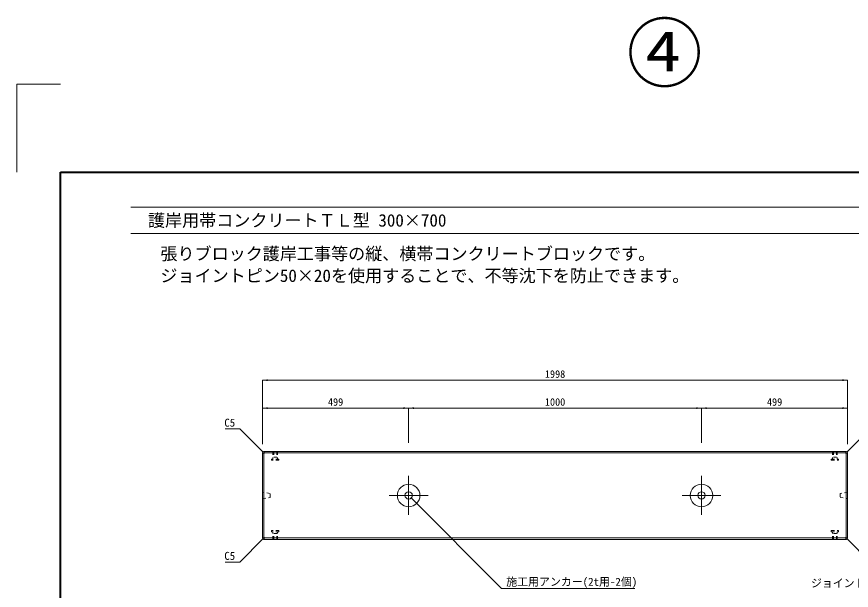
# Model space of a CAD drawing. Units: millimetres at full size, sheet at 1:15. Extents: x 175105 to 189665, y 872472 to 879507.
# Drawn here: x 185210 to 188059, y 873894 to 875852 of the extents above; entities that cross this region are included whole.
import ezdxf
from ezdxf.enums import TextEntityAlignment as Align

# ---------------------------------------------------------------- set-up
doc = ezdxf.new("R2010")
doc.units = ezdxf.units.MM
doc.header["$LTSCALE"] = 15
doc.linetypes.add('USER1', pattern=[28.575, 19.05, -3.175, 3.175, -3.175])
doc.linetypes.add('USER2', pattern=[1.35, 0.75, -0.6])
for name, color, linetype, lineweight in [('0_2', 7, 'Continuous', 13), ('Defpoints_3', 7, 'Continuous', 13), ('図枠', 7, 'Continuous', 5), ('寸法線', 7, 'Continuous', 13), ('本体', 2, 'Continuous', 5), ('補助線', 8, 'Continuous', 9), ('ｲﾝｻｰﾄ･ｱﾝｶｰ', 3, 'USER2', 9)]:
    doc.layers.add(name, color=color, linetype=linetype, lineweight=lineweight)
doc.styles.add('ＭＳ ゴシック', font='')
doc.styles.get('ＭＳ ゴシック').set_extended_font_data('MS Gothic')

# ---------------------------------------------------------------- blocks, each defined once
blk = doc.blocks.new('filled_arrow')
at = {"color": 0, "linetype": 'Continuous', "lineweight": -2}
blk.add_solid([(7.5, 1.25), (0, 0), (7.5, -1.25)], dxfattribs=at)

msp = doc.modelspace()

# ---------------------------------------------------------------- linework, layer by layer
at = {"layer": 'Defpoints_3'}
for p, q in [((185209.6, 875621.61), (185359.6, 875621.61)), ((185209.6, 875321.61), (185209.6, 875621.61))]:
    msp.add_line(p, q, dxfattribs=at)
at = {"layer": '図枠', "lineweight": 40}
for p, q in [((185359.6, 872621.61), (185359.6, 875321.61)), ((185359.6, 875321.61), (189514.6, 875321.61))]:
    msp.add_line(p, q, dxfattribs=at)
at = {"layer": '図枠', "lineweight": 13}
for p, q in [((185599.6, 875201.61), (188971.84, 875201.61)), ((185599.6, 875111.61), (188971.84, 875111.61))]:
    msp.add_line(p, q, dxfattribs=at)
at = {"layer": '寸法線'}
for p, q in [((186048.96, 874611.07), (188046.96, 874611.07)), ((186048.96, 874392.77), (186048.96, 874611.07)), ((188046.96, 874392.77), (188046.96, 874611.07)), ((186048.96, 874515.7), (186547.96, 874515.7)), ((186048.96, 874392.77), (186048.96, 874515.7)), ((186547.96, 874397.77), (186547.96, 874515.7)), ((186547.96, 874515.7), (187547.96, 874515.7)), ((186547.96, 874397.77), (186547.96, 874515.7)), ((187547.96, 874397.77), (187547.96, 874515.7)), ((187547.96, 874515.7), (188046.96, 874515.7)), ((187547.96, 874397.77), (187547.96, 874515.7)), ((188046.96, 874392.77), (188046.96, 874515.7))]:
    msp.add_line(p, q, dxfattribs=at)
for points in [[(186051.46, 874365.27), (185971.65, 874445.08), (185921.88, 874445.08)], [(188044.46, 874365.27), (188124.26, 874445.08), (188174.03, 874445.08)], [(186556.84, 874208.97), (186865.23, 873900.5), (187319.81, 873900.5)], [(186051.46, 874070.27), (185971.65, 873990.46), (185921.88, 873990.46)], [(188044.46, 874070.27), (188124.26, 873990.46), (188174.03, 873990.46)]]:
    msp.add_lwpolyline(points, dxfattribs=at)
at = {"layer": '本体', "lineweight": 13}
for p, q in [((186053.96, 874367.77), (186048.96, 874362.77)), ((188041.96, 874367.77), (186053.96, 874367.77)), ((188046.96, 874362.77), (188041.96, 874367.77)), ((186048.96, 874362.77), (186048.96, 874072.77)), ((188046.96, 874072.77), (188046.96, 874362.77)), ((186048.96, 874072.77), (186053.96, 874067.77)), ((186053.96, 874067.77), (188041.96, 874067.77)), ((188041.96, 874067.77), (188046.96, 874072.77))]:
    msp.add_line(p, q, dxfattribs=at)
at = {"layer": '本体'}
for p, q in [((186053.96, 874367.77), (186056.03, 874362.77)), ((188039.89, 874362.77), (188041.96, 874367.77)), ((186048.96, 874362.77), (186053.96, 874360.7)), ((186056.03, 874362.77), (186053.96, 874360.7)), ((186053.96, 874360.7), (186053.96, 874074.84)), ((188039.89, 874362.77), (186056.03, 874362.77)), ((188041.96, 874360.7), (188039.89, 874362.77)), ((188041.96, 874360.7), (188046.96, 874362.77)), ((188041.96, 874074.84), (188041.96, 874360.7)), ((186048.96, 874072.77), (186053.96, 874074.84)), ((186053.96, 874074.84), (186056.03, 874072.77)), ((186056.03, 874072.77), (186053.96, 874067.77)), ((186056.03, 874072.77), (188039.89, 874072.77)), ((188039.89, 874072.77), (188041.96, 874074.84)), ((188041.96, 874067.77), (188039.89, 874072.77)), ((188041.96, 874074.84), (188046.96, 874072.77))]:
    msp.add_line(p, q, dxfattribs=at)
at = {"layer": '補助線', "linetype": 'USER1'}
for p, q in [((186547.96, 874284.13), (186547.96, 874151.41)), ((187547.96, 874284.13), (187547.96, 874151.41)), ((186481.6, 874217.77), (186614.32, 874217.77)), ((187481.6, 874217.77), (187614.32, 874217.77))]:
    msp.add_line(p, q, dxfattribs=at)
at = {"layer": '補助線'}
for p, q in [((186048.96, 874228.78), (186048.96, 874206.76)), ((188046.96, 874228.78), (188046.96, 874206.76))]:
    msp.add_line(p, q, dxfattribs=at)
at = {"layer": 'ｲﾝｻｰﾄ･ｱﾝｶｰ'}
for p, q in [((186100.71, 874367.77), (186084.21, 874367.77)), ((186084.21, 874367.77), (186084.21, 874341.77)), ((186087.21, 874367.77), (186087.21, 874347.77)), ((186097.71, 874367.77), (186097.71, 874347.77)), ((186100.71, 874367.77), (186100.71, 874341.77)), ((187995.21, 874367.77), (188011.71, 874367.77)), ((187995.21, 874367.77), (187995.21, 874341.77)), ((187998.21, 874367.77), (187998.21, 874347.77)), ((188008.71, 874367.77), (188008.71, 874347.77)), ((188011.71, 874367.77), (188011.71, 874341.77)), ((186079.71, 874341.77), (186079.71, 874337.77)), ((186105.21, 874341.77), (186079.71, 874341.77)), ((186105.21, 874337.77), (186079.71, 874337.77)), ((186097.71, 874347.77), (186087.21, 874347.77)), ((186105.21, 874341.77), (186105.21, 874337.77)), ((187990.71, 874341.77), (187990.71, 874337.77)), ((187990.71, 874341.77), (188016.21, 874341.77)), ((187990.71, 874337.77), (188016.21, 874337.77)), ((187998.21, 874347.77), (188008.71, 874347.77)), ((188016.21, 874341.77), (188016.21, 874337.77)), ((186074.96, 874224.62), (186048.96, 874228.78)), ((186074.96, 874210.92), (186074.96, 874224.62)), ((188046.96, 874228.78), (188020.96, 874224.62)), ((188020.96, 874224.62), (188020.96, 874210.92)), ((186048.96, 874206.76), (186074.96, 874210.92)), ((188020.96, 874210.92), (188046.96, 874206.76)), ((186079.71, 874093.77), (186079.71, 874097.77)), ((186105.21, 874097.77), (186079.71, 874097.77)), ((186105.21, 874093.77), (186079.71, 874093.77)), ((186084.21, 874067.77), (186084.21, 874093.77)), ((186097.71, 874087.77), (186087.21, 874087.77)), ((186087.21, 874067.77), (186087.21, 874087.77)), ((186097.71, 874067.77), (186097.71, 874087.77)), ((186100.71, 874067.77), (186100.71, 874093.77)), ((186105.21, 874093.77), (186105.21, 874097.77)), ((187990.71, 874093.77), (187990.71, 874097.77)), ((187990.71, 874097.77), (188016.21, 874097.77)), ((187990.71, 874093.77), (188016.21, 874093.77)), ((187995.21, 874067.77), (187995.21, 874093.77)), ((187998.21, 874087.77), (188008.71, 874087.77)), ((187998.21, 874067.77), (187998.21, 874087.77)), ((188008.71, 874067.77), (188008.71, 874087.77)), ((188011.71, 874067.77), (188011.71, 874093.77)), ((188016.21, 874093.77), (188016.21, 874097.77)), ((186100.71, 874067.77), (186084.21, 874067.77)), ((187995.21, 874067.77), (188011.71, 874067.77))]:
    msp.add_line(p, q, dxfattribs=at)
at = {"layer": 'ｲﾝｻｰﾄ･ｱﾝｶｰ', "linetype": 'Continuous'}
for centre, radius in [((186547.96, 874217.77), 38.5), ((187547.96, 874217.77), 38.5), ((186547.96, 874217.77), 12.5), ((187547.96, 874217.77), 12.5)]:
    msp.add_circle(centre, radius, dxfattribs=at)

# ---------------------------------------------------------------- block references
at = {"layer": '寸法線', "xscale": 2.4, "yscale": 2.4}
for p in [(186048.96, 874611.07), (186048.96, 874515.7), (186547.96, 874515.7), (187547.96, 874515.7)]:
    msp.add_blockref('filled_arrow', p, dxfattribs=at)
at = {"layer": '寸法線'}
for p, xscale, yscale, rotation in [((188046.96, 874611.07), 2.4, 2.4, 180), ((186547.96, 874515.7), 2.4, 2.4, 180), ((187547.96, 874515.7), 2.4, 2.4, 180), ((188046.96, 874515.7), 2.4, 2.4, 180), ((186051.46, 874365.27), 0.185, 0.185, 135), ((188044.46, 874365.27), 0.185, 0.185, 45), ((186556.84, 874208.97), 0.185, 0.185, 315), ((186051.46, 874070.27), 0.185, 0.185, 225), ((188044.46, 874070.27), 0.185, 0.185, 315)]:
    msp.add_blockref('filled_arrow', p, dxfattribs=dict(at, xscale=xscale, yscale=yscale, rotation=rotation))

# ---------------------------------------------------------------- texts
at = {"layer": '0_2', "color": 1, "style": 'ＭＳ ゴシック'}
msp.add_text('④', height=189.9, dxfattribs=at).set_placement((187421.92, 875575.67), align=Align.BOTTOM_CENTER)
at = {"layer": '0_2', "style": 'ＭＳ ゴシック'}
for s, p in [('張りブロック護岸工事等の縦、横帯コンクリートブロックです。', (185700.31, 875064.11)), ('ジョイントピン50×20を使用することで、不等沈下を防止できます。', (185700.31, 874989.11))]:
    msp.add_text(s, height=42.72, dxfattribs=at).set_placement(p, align=Align.TOP_LEFT)
at = {"layer": '図枠', "style": 'ＭＳ ゴシック'}
msp.add_text('\u3000護岸用帯コンクリートＴＬ型 300×700', height=42.72, dxfattribs=at).set_placement((185599.6, 875156.61), align=Align.MIDDLE_LEFT)
at = {"layer": '寸法線', "style": 'ＭＳ ゴシック'}
for s, p in [('1998', (187047.96, 874632.07)), ('499', (186298.46, 874536.7)), ('1000', (187047.96, 874536.7)), ('499', (187797.46, 874536.7))]:
    msp.add_text(s, height=25.63, dxfattribs=at).set_placement(p, align=Align.MIDDLE_CENTER)
for p in [(185955.65, 874479.64), (185955.65, 874025.02)]:
    msp.add_text('C5', height=27.34, dxfattribs=at).set_placement(p, align=Align.TOP_RIGHT)
msp.add_text('施工用アンカー(2t用-2個)', height=27.34, dxfattribs=at).set_placement((186881.23, 873936.66), align=Align.TOP_LEFT)
msp.add_text('ジョイントピン孔', height=27.34, dxfattribs=at).set_placement((187921.55, 873896.3), align=Align.BOTTOM_LEFT)

doc.saveas('drawing.dxf')
